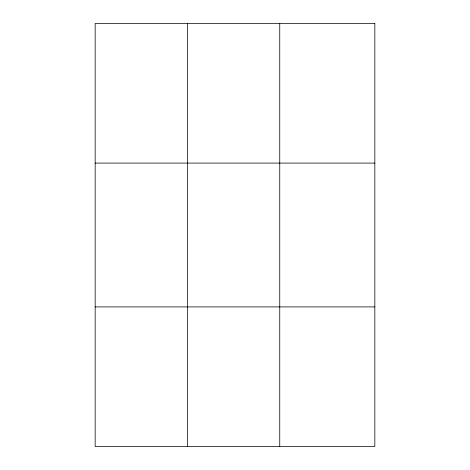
<?xml version="1.0" encoding="UTF-8"?>
<svg xmlns="http://www.w3.org/2000/svg" width="470" height="470" viewBox="0 0 470 470"><rect width="100%" height="100%" fill="white"/><g stroke="black" fill="none" stroke-linecap="round" stroke-linejoin="round"><path stroke-width="0.7" d="M187.454 446.5L187.454 23.5M279.75 446.5L279.75 23.5M95.163 163.09L374.837 163.09M95.163 306.91L374.837 306.91M374.837 23.5L374.837 446.5L95.163 446.5L95.163 23.5L374.837 23.5"/></g></svg>
